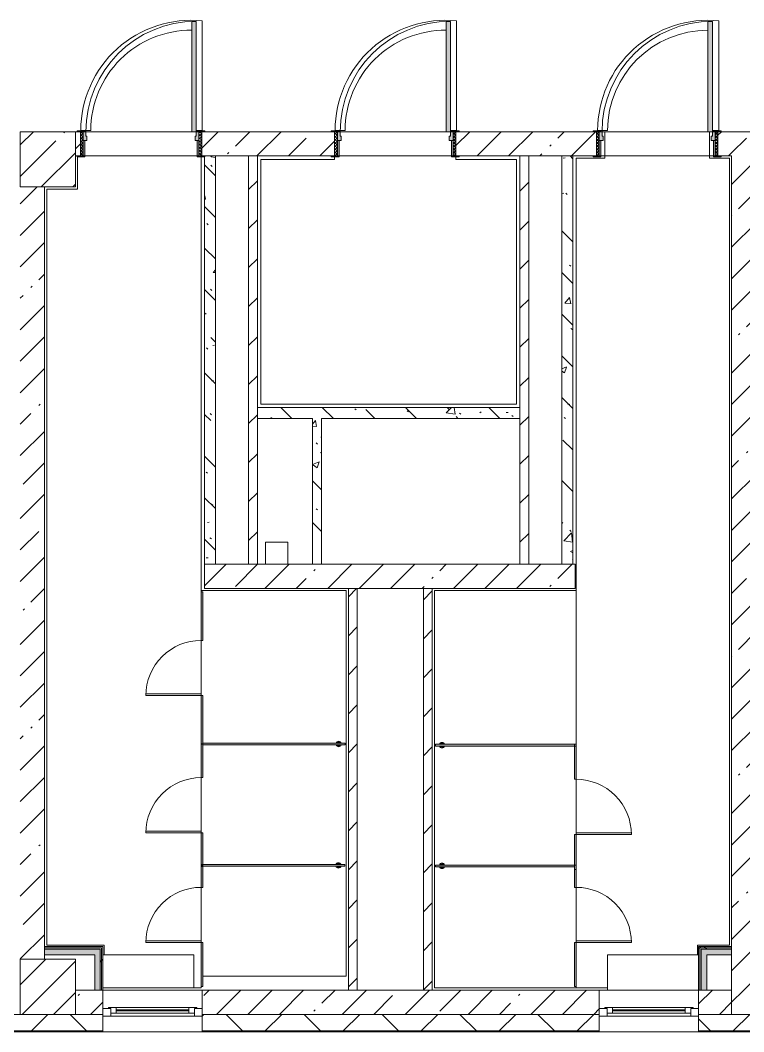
# Model space of a CAD drawing. Header units: millimetres. Extents: x 81037 to 284518, y -8553 to 29000.
# Drawn here: x 222918 to 229478, y -258 to 8910 of the extents above; entities that cross this region are included whole.
import ezdxf

# ---------------------------------------------------------------- set-up
doc = ezdxf.new("R2010")
doc.units = ezdxf.units.MM
for name, color, linetype, lineweight, true_color in [('A-DOOR-4', 7, 'Continuous', 5, 0xe2e2e2), ('A-DOOR-5', 7, 'Continuous', 5, 0xaaaaaa), ('A-DOOR-FRAM-3', 7, 'Continuous', 5, 0xe2e2e2), ('A-DOOR-FRAM-5', 7, 'Continuous', 5, 0xaaaaaa), ('A-FLOR-2', 7, 'Continuous', 5, 0xaaaaaa), ('A-GENM-4', 7, 'Continuous', 5, 0xe2ddcd), ('I-WALL-4', 7, 'Continuous', 5, 0xe7e7e7), ('I-WALL-5', 7, 'Continuous', 9, 0xe7e7e7), ('I-WALL-8', 7, 'Continuous', 5, 0x787878)]:
    doc.layers.add(name, color=color, linetype=linetype, lineweight=lineweight, true_color=true_color)
for name, color, linetype, lineweight in [('A-DOOR-6', 7, 'Continuous', 5), ('A-GENM-2', 7, 'Continuous', 5), ('A-GLAZ-2', 7, 'Continuous', 5), ('A-WALL', 7, 'Continuous', 9), ('A-WALL-4', 7, 'Continuous', 5), ('I-WALL-6', 7, 'Continuous', 5), ('S-COLS-1', 7, 'Continuous', 5)]:
    doc.layers.add(name, color=color, linetype=linetype, lineweight=lineweight)
pattern_1 = [(45, (157507.65, 0), (-285.1231, 285.1231), []), (45, (157792.77, 0), (-285.1231, 285.1231), [504.031, -100.806, 16.764, -84.042])]
pattern_2 = [(45, (157507.65, 0), (-176.7767, 176.7767), [])]
pattern_3 = [(135, (157507.65, 0), (-377.1708, -377.1708), [533.4, -88.9, 17.78, -88.9]), (135, (157507.65, 376.94), (-377.1708, -377.1708), []), (50, (157507.65, 0), (637.6445, -55.7866), [66.675, -733.425]), (355, (157507.65, 0), (-123.3494, 668.699), [53.34, -586.74]), (100.451, (157560.8, -4.65), (514.299, 612.908), [56.665, -623.315]), (46.184, (157507.65, 177.8), (948.7764, -147.15), [100.012, -1100.137]), (96.636, (157586.7, 165.5), (830.909, 865.997), [84.998, -934.973]), (351.184, (157507.7, 177.8), (830.918, 865.988), [80.01, -880.11]), (21, (157596.55, 133.35), (530.6506, -357.9283), [66.675, -733.425]), (326, (157596.55, 133.35), (216.308, 644.6585), [53.34, -586.74]), (71.451, (157640.8, 103.5), (746.9596, 286.7243), [56.665, -623.315]), (37.5, (157507.65, 0), (10.8105, 295.9426), [16.764, -562.864, 16.764, -578.866, -588.962]), (37.5, (157507.65, 0), (10.8105, 295.9426), [-1175.258, 16.764, -572.198]), (7.5, (157507.65, 0), (233.8692, 350.6318), [16.764, -322.834, 16.764, -549.529, -224.472]), (7.5, (157507.65, 0), (233.8692, 350.6318), [-905.891, 16.764, -207.708]), (327.5, (157309.4, 0), (474.5678, -20.0513), [16.764, -205.486, 16.764, -676.656, -920.115]), (327.5, (157309.4, 0), (474.5678, -20.0513), [-915.67, 16.764, -903.351]), (317.5, (157220.5, 0), (518.4522, 88.9934), [16.764, -272.161, 16.764, -443.738, -653.415]), (317.5, (157220.5, 0), (518.4522, 88.9934), [-749.427, 16.764, -636.651])]
pattern_4 = [(135, (1751.41, 174.685), (-14.14214, -14.14214), []), (225, (1751.41, 174.685), (14.14214, -14.14214), [])]
pattern_5 = [(45, (-371.384, 174.685), (-14.1421, 14.1421), []), (135, (-371.384, 174.685), (-14.1421, -14.1421), [])]
pattern_6 = [(45, (157507.65, 0), (-530.33, 530.33), []), (135, (157507.65, 0), (-530.33, -530.33), [])]

# ---------------------------------------------------------------- blocks, each defined once
blk = doc.blocks.new('BSC_Колонна _Прямоугольная - 500х500-V51-2_1_3_птичка')
at = {"layer": 'S-COLS-1'}
h = blk.add_hatch(dxfattribs=at)
h.set_pattern_fill('FP_65', color=256, style=0, pattern_type=2)
h.set_pattern_definition([(45, (-65660, -150), (-285.1231, 285.1231), []), (45, (-65374.88, -150), (-285.1231, 285.1231), [504.031, -100.806, 16.764, -84.042])])
h.paths.add_polyline_path([(-21.8, -250), (250, -250), (250, 250), (-250, 250), (-250, -250)])
for p, q in [((250, 250), (-250, 250)), ((-250, 250), (-250, -250)), ((250, -250), (250, 250)), ((-250, -250), (250, -250))]:
    blk.add_line(p, q, dxfattribs=at)
blk = doc.blocks.new('BSC_Колонна _Прямоугольная - 500х500-V54-2_1_3_птичка')
at = {"layer": 'S-COLS-1'}
h = blk.add_hatch(dxfattribs=at)
h.set_pattern_fill('FP_68', color=256, style=0, pattern_type=2)
h.set_pattern_definition([(45, (-65660, -7650), (-285.1231, 285.1231), []), (45, (-65374.88, -7650), (-285.1231, 285.1231), [504.031, -100.806, 16.764, -84.042])])
h.paths.add_polyline_path([(-21.8, -250), (250, -250), (250, 250), (-250, 250), (-250, -250)])
for p, q in [((250, 250), (-250, 250)), ((-250, 250), (-250, -250)), ((250, -250), (250, 250)), ((-250, -250), (250, -250))]:
    blk.add_line(p, q, dxfattribs=at)
blk = doc.blocks.new('120_Окно_СКБ_1Ст - 120_Окно_СКБ_1Ст 900х2500_h_-22445987-2_1_3_птичка')
at = {"layer": 'A-GLAZ-2'}
for p, q in [((-450, -127), (-450, -57)), ((-450, -57), (-380, -57)), ((450, -57), (-450, -57)), ((-380, -57), (-380, -127)), ((380, -87), (-380, -87)), ((-380, -87), (-380, -127)), ((-330, -137), (-330, -87)), ((330, -137), (330, -87)), ((380, -127), (380, -57)), ((380, -57), (450, -57)), ((380, -127), (380, -87)), ((450, -57), (450, -127)), ((-380, -127), (-450, -127)), ((-450, -127), (-400, -127)), ((-380, -127), (-400, -127)), ((-400, -127), (-400, -137)), ((-400, -137), (400, -137)), ((400, -137), (-400, -137)), ((-330, -107), (330, -107)), ((330, -117), (-330, -117)), ((450, -127), (380, -127)), ((400, -127), (380, -127)), ((400, -127), (450, -127)), ((400, -137), (400, -127))]:
    blk.add_line(p, q, dxfattribs=at)
blk = doc.blocks.new('110_Дверь_СКБ_1Ст_Внутренняя1 - Д-4_1 1100x2100h_ОО_туалет для мальч_ и дев_-32102845-2_1_3_птичка')
at = {"layer": 'A-DOOR-4'}
h = blk.add_hatch(color=256, dxfattribs=at)
h.paths.add_polyline_path([(537.5, 30), (537.5, 110), (512.5, 110), (512.5, 70), (502.5, 70), (502.5, 30)])
h.paths.add_polyline_path([(-477.5, 30), (-477.5, 70), (-487.5, 70), (-487.5, 110), (-512.5, 110), (-512.5, 30)])
at = {"layer": 'A-DOOR-5'}
h = blk.add_hatch(dxfattribs=at)
h.set_pattern_fill('FP_20', color=256, style=0, pattern_type=2)
h.set_pattern_definition(pattern_4)
h.paths.add_polyline_path([(562.5, -110), (562.5, 110), (537.5, 110), (537.5, -110)])
at = {"layer": 'A-DOOR-FRAM-3'}
for points in [[(472.5, 110), (512.5, 110), (512.5, 1110), (472.5, 1110), (472.5, 538.8)], [(-497.5, 110), (-497.5, 118), (-567.5, 118), (-567.5, 110)], [(592.5, 110), (592.5, 118), (522.5, 118), (522.5, 110)], [(-497.5, -110), (-497.5, 30), (-512.5, 30), (-512.5, -110)], [(537.5, -110), (537.5, 30), (522.5, 30), (522.5, -110)], [(-497.5, -118), (-497.5, -110), (-567.5, -110), (-567.5, -118)], [(592.5, -118), (592.5, -110), (522.5, -110), (522.5, -118)]]:
    blk.add_hatch(color=256, dxfattribs=at).paths.add_polyline_path(points)
at = {"layer": 'A-DOOR-FRAM-5'}
h = blk.add_hatch(dxfattribs=at)
h.set_pattern_fill('FP_21', color=256, style=0, pattern_type=2)
h.set_pattern_definition(pattern_5)
h.paths.add_polyline_path([(-512.5, -110), (-512.5, 110), (-537.5, 110), (-537.5, -110)])
at = {"layer": 'A-DOOR-5'}
for p, q in [((512.5, 1110), (472.5, 1110)), ((472.5, 1110), (472.5, 110)), ((512.5, 110), (512.5, 1110)), ((472.5, 110), (512.5, 110))]:
    blk.add_line(p, q, dxfattribs=at)
blk.add_arc((512.5, 110), 1000, 90, 180, dxfattribs=at)
at = {"layer": 'A-DOOR-FRAM-5'}
for p, q in [((-497.5, 118), (-567.5, 118)), ((-567.5, 118), (-567.5, 110)), ((-567.5, 110), (-497.5, 110)), ((-512.5, 110), (-537.5, 110)), ((-537.5, 110), (-537.5, -110)), ((-487.5, 110), (-512.5, 110)), ((-512.5, 110), (-512.5, 30)), ((-512.5, -110), (-512.5, 110)), ((-497.5, 110), (-512.5, 110)), ((-512.5, 110), (-512.5, 109)), ((-512.5, 109), (-497.5, 109)), ((-497.5, 110), (-497.5, 118)), ((-497.5, 109), (-497.5, 110)), ((-487.5, 70), (-487.5, 110)), ((512.5, 110), (512.5, 70)), ((537.5, 110), (512.5, 110)), ((592.5, 118), (522.5, 118)), ((522.5, 118), (522.5, 110)), ((537.5, 110), (522.5, 110)), ((522.5, 110), (522.5, 109)), ((522.5, 110), (592.5, 110)), ((522.5, 109), (537.5, 109)), ((537.5, 30), (537.5, 110)), ((562.5, 110), (537.5, 110)), ((537.5, 110), (537.5, -110)), ((537.5, 109), (537.5, 110)), ((562.5, -110), (562.5, 110)), ((592.5, 110), (592.5, 118)), ((-512.5, 30), (-477.5, 30)), ((-497.5, 30), (-512.5, 30)), ((-512.5, 30), (-512.5, -110)), ((-497.5, -110), (-497.5, 30)), ((-477.5, 70), (-487.5, 70)), ((-477.5, 30), (-477.5, 70)), ((512.5, 70), (502.5, 70)), ((502.5, 70), (502.5, 30)), ((502.5, 30), (537.5, 30)), ((537.5, 30), (522.5, 30)), ((522.5, 30), (522.5, -110)), ((537.5, -110), (537.5, 30)), ((-497.5, -110), (-567.5, -110)), ((-567.5, -110), (-567.5, -118)), ((-567.5, -118), (-497.5, -118)), ((-537.5, -110), (-512.5, -110)), ((-512.5, -110), (-497.5, -110)), ((-497.5, -118), (-497.5, -110)), ((522.5, -110), (537.5, -110)), ((592.5, -110), (522.5, -110)), ((522.5, -110), (522.5, -118)), ((522.5, -118), (592.5, -118)), ((537.5, -110), (562.5, -110)), ((592.5, -118), (592.5, -110))]:
    blk.add_line(p, q, dxfattribs=at)
blk = doc.blocks.new('110_Дверь_СКБ_1Ст_Внутренняя1 - Д-4 1100x2100h_су мгн-31586709-2_1_3_птичка')
at = {"layer": 'A-DOOR-4'}
h = blk.add_hatch(color=256, dxfattribs=at)
h.paths.add_polyline_path([(537.5, 30), (537.5, 110), (512.5, 110), (512.5, 70), (502.5, 70), (502.5, 30)])
h.paths.add_polyline_path([(-477.5, 30), (-477.5, 70), (-487.5, 70), (-487.5, 110), (-512.5, 110), (-512.5, 30)])
at = {"layer": 'A-DOOR-5'}
h = blk.add_hatch(dxfattribs=at)
h.set_pattern_fill('FP_20', color=256, style=0, pattern_type=2)
h.set_pattern_definition(pattern_4)
h.paths.add_polyline_path([(562.5, -110), (562.5, 110), (537.5, 110), (537.5, -110), (550.3, -110)])
at = {"layer": 'A-DOOR-FRAM-3'}
for points in [[(472.5, 110), (512.5, 110), (512.5, 1110), (472.5, 1110), (472.5, 538.8)], [(-497.5, 110), (-497.5, 118), (-567.5, 118), (-567.5, 110)], [(522.5, 110), (592.5, 110), (592.5, 118), (522.5, 118)], [(-497.5, -110), (-497.5, 30), (-512.5, 30), (-512.5, -110)], [(537.5, -110), (537.5, 30), (522.5, 30), (522.5, -110)], [(-497.5, -118), (-497.5, -110), (-567.5, -110), (-567.5, -118)], [(522.5, -118), (592.5, -118), (592.5, -110), (522.5, -110)]]:
    blk.add_hatch(color=256, dxfattribs=at).paths.add_polyline_path(points)
at = {"layer": 'A-DOOR-FRAM-5'}
h = blk.add_hatch(dxfattribs=at)
h.set_pattern_fill('FP_21', color=256, style=0, pattern_type=2)
h.set_pattern_definition(pattern_5)
h.paths.add_polyline_path([(-512.5, -110), (-512.5, 110), (-537.5, 110), (-537.5, -110)])
at = {"layer": 'A-DOOR-5'}
for p, q in [((512.5, 1110), (472.5, 1110)), ((472.5, 1110), (472.5, 110)), ((512.5, 110), (512.5, 1110)), ((472.5, 110), (512.5, 110))]:
    blk.add_line(p, q, dxfattribs=at)
blk.add_arc((512.5, 110), 1000, 90, 180, dxfattribs=at)
at = {"layer": 'A-DOOR-FRAM-5'}
for p, q in [((-497.5, 118), (-567.5, 118)), ((-567.5, 118), (-567.5, 110)), ((-567.5, 110), (-497.5, 110)), ((-512.5, 110), (-537.5, 110)), ((-537.5, 110), (-537.5, -110)), ((-487.5, 110), (-512.5, 110)), ((-512.5, 110), (-512.5, 30)), ((-512.5, -110), (-512.5, 110)), ((-497.5, 110), (-512.5, 110)), ((-512.5, 110), (-512.5, 109)), ((-512.5, 109), (-497.5, 109)), ((-497.5, 110), (-497.5, 118)), ((-497.5, 109), (-497.5, 110)), ((-487.5, 70), (-487.5, 110)), ((512.5, 110), (512.5, 70)), ((537.5, 110), (512.5, 110)), ((592.5, 118), (522.5, 118)), ((522.5, 118), (522.5, 110)), ((537.5, 110), (522.5, 110)), ((522.5, 110), (522.5, 109)), ((522.5, 110), (592.5, 110)), ((522.5, 109), (537.5, 109)), ((537.5, 30), (537.5, 110)), ((562.5, 110), (537.5, 110)), ((537.5, 110), (537.5, -110)), ((537.5, 109), (537.5, 110)), ((562.5, -110), (562.5, 110)), ((592.5, 110), (592.5, 118)), ((-512.5, 30), (-477.5, 30)), ((-497.5, 30), (-512.5, 30)), ((-512.5, 30), (-512.5, -110)), ((-497.5, -110), (-497.5, 30)), ((-477.5, 70), (-487.5, 70)), ((-477.5, 30), (-477.5, 70)), ((512.5, 70), (502.5, 70)), ((502.5, 70), (502.5, 30)), ((502.5, 30), (537.5, 30)), ((537.5, 30), (522.5, 30)), ((522.5, 30), (522.5, -110)), ((537.5, -110), (537.5, 30)), ((-497.5, -110), (-567.5, -110)), ((-567.5, -110), (-567.5, -118)), ((-567.5, -118), (-497.5, -118)), ((-537.5, -110), (-512.5, -110)), ((-512.5, -110), (-497.5, -110)), ((-497.5, -118), (-497.5, -110)), ((522.5, -110), (537.5, -110)), ((592.5, -110), (522.5, -110)), ((522.5, -110), (522.5, -118)), ((522.5, -118), (592.5, -118)), ((537.5, -110), (562.5, -110)), ((592.5, -118), (592.5, -110))]:
    blk.add_line(p, q, dxfattribs=at)
blk = doc.blocks.new('131_Сантехническая перегородка_Дверь_ поз_4 - СД-1-V173-2_1_3_птичка')
at = {"layer": 'A-GENM-4'}
for points in [[(-190, -8), (250, -8), (250, 8), (-190, 8)], [(750, -8), (1190, -8), (1190, 8), (750, 8)]]:
    blk.add_hatch(color=256, dxfattribs=at).paths.add_polyline_path(points)
at = {"layer": 'A-DOOR-6'}
for p, q in [((266, 508), (250, 508)), ((250, 8), (250, 508)), ((266, 8), (266, 508)), ((266, 8), (250, 8))]:
    blk.add_line(p, q, dxfattribs=at)
blk.add_arc((250, 8), 500, 360, 90, dxfattribs=at)
at = {"layer": 'A-GENM-2'}
for p, q in [((250, 8), (-190, 8)), ((-190, 8), (-190, -8)), ((250, -8), (250, 8)), ((1190, 8), (750, 8)), ((750, 8), (750, -8)), ((1190, -8), (1190, 8)), ((-190, -8), (250, -8)), ((750, -8), (1190, -8))]:
    blk.add_line(p, q, dxfattribs=at)
blk = doc.blocks.new('131_Сантехническая перегородка_Дверь - СД-1-V174-2_1_3_птичка')
at = {"layer": 'A-GENM-4'}
for points in [[(0, -8), (317.3, -8), (317.3, 8), (0, 8)], [(817.3, 8), (817.3, -8), (1134.7, -8), (1134.7, 8)]]:
    blk.add_hatch(color=256, dxfattribs=at).paths.add_polyline_path(points)
at = {"layer": 'A-DOOR-6'}
for p, q in [((333.3, -8), (317.3, -8)), ((317.3, -8), (317.3, -508)), ((333.3, -8), (333.3, -508)), ((333.3, -508), (317.3, -508))]:
    blk.add_line(p, q, dxfattribs=at)
blk.add_arc((317.3, -8), 500, 270, 0, dxfattribs=at)
at = {"layer": 'A-GENM-2'}
for p, q in [((317.3, 8), (0, 8)), ((0, 8), (0, -8)), ((317.3, -8), (317.3, 8)), ((1134.7, 8), (817.3, 8)), ((817.3, 8), (817.3, -8)), ((1134.7, -8), (1134.7, 8)), ((0, -8), (317.3, -8)), ((817.3, -8), (1134.7, -8))]:
    blk.add_line(p, q, dxfattribs=at)
blk = doc.blocks.new('131_Сантехническая перегородка_Дверь - СД-1-V175-2_1_3_птичка')
at = {"layer": 'A-GENM-4'}
for points in [[(0, -8), (305.2, -8), (305.2, 8), (0, 8)], [(805.2, -8), (1110.4, -8), (1110.4, 8), (805.2, 8)]]:
    blk.add_hatch(color=256, dxfattribs=at).paths.add_polyline_path(points)
at = {"layer": 'A-DOOR-6'}
for p, q in [((321.2, 508), (305.2, 508)), ((305.2, 8), (305.2, 508)), ((321.2, 8), (321.2, 508)), ((321.2, 8), (305.2, 8))]:
    blk.add_line(p, q, dxfattribs=at)
blk.add_arc((305.2, 8), 500, 360, 90, dxfattribs=at)
at = {"layer": 'A-GENM-2'}
for p, q in [((305.2, 8), (0, 8)), ((0, 8), (0, -8)), ((305.2, -8), (305.2, 8)), ((1110.4, 8), (805.2, 8)), ((805.2, 8), (805.2, -8)), ((1110.4, -8), (1110.4, 8)), ((0, -8), (305.2, -8)), ((805.2, -8), (1110.4, -8))]:
    blk.add_line(p, q, dxfattribs=at)
blk = doc.blocks.new('131_Сантехническая перегородка_Дверь_сдвиг_ - СД-1-V176-2_1_3_птичка')
at = {"layer": 'A-GENM-4'}
for points in [[(0, -8), (400, -8), (400, 8), (0, 8)], [(900, -8), (1100, -8), (1100, 8), (900, 8)]]:
    blk.add_hatch(color=256, dxfattribs=at).paths.add_polyline_path(points)
at = {"layer": 'A-DOOR-6'}
for p, q in [((416, 508), (400, 508)), ((400, 8), (400, 508)), ((416, 8), (416, 508)), ((416, 8), (400, 8))]:
    blk.add_line(p, q, dxfattribs=at)
blk.add_arc((400, 8), 500, 360, 90, dxfattribs=at)
at = {"layer": 'A-GENM-2'}
for p, q in [((400, 8), (0, 8)), ((0, 8), (0, -8)), ((400, -8), (400, 8)), ((1100, 8), (900, 8)), ((900, 8), (900, -8)), ((1100, -8), (1100, 8)), ((0, -8), (400, -8)), ((900, -8), (1100, -8))]:
    blk.add_line(p, q, dxfattribs=at)
blk = doc.blocks.new('131_Сантехническая перегородка_Дверь_сдвиг_ - СД-1-V177-2_1_3_птичка')
at = {"layer": 'A-GENM-4'}
for points in [[(0, -8), (400, -8), (400, 8), (0, 8)], [(900, 8), (900, -8), (1100, -8), (1100, 8)]]:
    blk.add_hatch(color=256, dxfattribs=at).paths.add_polyline_path(points)
at = {"layer": 'A-DOOR-6'}
for p, q in [((416, -8), (400, -8)), ((400, -8), (400, -508)), ((416, -8), (416, -508)), ((416, -508), (400, -508))]:
    blk.add_line(p, q, dxfattribs=at)
blk.add_arc((400, -8), 500, 270, 0, dxfattribs=at)
at = {"layer": 'A-GENM-2'}
for p, q in [((400, 8), (0, 8)), ((0, 8), (0, -8)), ((400, -8), (400, 8)), ((1100, 8), (900, 8)), ((900, 8), (900, -8)), ((1100, -8), (1100, 8)), ((0, -8), (400, -8)), ((900, -8), (1100, -8))]:
    blk.add_line(p, q, dxfattribs=at)
blk = doc.blocks.new('131_Сантехническая перегородка - СП-4-V178-2_1_3_птичка')
at = {"layer": 'A-GENM-4'}
blk.add_hatch(color=256, dxfattribs=at).paths.add_polyline_path([(1330, -8), (1330, 8), (55.2, 8), (55.2, -8), (227.5, -8)])
at = {"layer": 'A-GENM-2'}
for p, q in [((1330, 8), (55.2, 8)), ((55.2, 8), (55.2, -8)), ((1330, -8), (1330, 8)), ((55.2, -8), (1330, -8))]:
    blk.add_line(p, q, dxfattribs=at)
at = {"layer": 'A-GENM-2', "flags": 128}
for points in [[(126.7, 8), (126.3, 8.5), (126, 9), (125.6, 9.5), (125.2, 9.9), (124.8, 10.4), (124.4, 10.8), (123.9, 11.2), (123.5, 11.6), (123, 12), (122.5, 12.3), (122, 12.7), (121.5, 13), (121, 13.3), (120.5, 13.6), (119.9, 13.8), (119.4, 14), (118.8, 14.3), (118.2, 14.4), (117.6, 14.6), (117, 14.7), (116.5, 14.9), (115.9, 14.9), (115.3, 15), (114.7, 15.1), (114.1, 15.1), (113.5, 15.1), (112.8, 15), (112.2, 15), (111.7, 14.9), (111.1, 14.8), (110.5, 14.7), (109.9, 14.5), (109.3, 14.4), (108.7, 14.2), (108.2, 13.9), (107.6, 13.7), (107.1, 13.4), (106.5, 13.2), (106, 12.9), (105.5, 12.5), (105, 12.2), (104.5, 11.8), (104.1, 11.4), (103.6, 11), (103.2, 10.6), (102.8, 10.2), (102.4, 9.7), (102, 9.3), (101.6, 8.8), (101.3, 8.3), (101.1, 8)], [(101.1, -8), (101.4, -8.5), (101.8, -9), (102.2, -9.5), (102.6, -9.9), (103, -10.4), (103.4, -10.8), (103.8, -11.2), (104.3, -11.6), (104.7, -12), (105.2, -12.3), (105.7, -12.7), (106.2, -13), (106.8, -13.3), (107.3, -13.6), (107.9, -13.8), (108.4, -14), (109, -14.3), (109.6, -14.4), (110.1, -14.6), (110.7, -14.7), (111.3, -14.9), (111.9, -14.9), (112.5, -15), (113.1, -15.1), (113.7, -15.1), (114.3, -15.1), (114.9, -15), (115.5, -15), (116.1, -14.9), (116.7, -14.8), (117.3, -14.7), (117.9, -14.5), (118.5, -14.4), (119, -14.2), (119.6, -13.9), (120.2, -13.7), (120.7, -13.4), (121.2, -13.2), (121.7, -12.9), (122.3, -12.5), (122.7, -12.2), (123.2, -11.8), (123.7, -11.4), (124.1, -11), (124.6, -10.6), (125, -10.2), (125.4, -9.7), (125.8, -9.3), (126.1, -8.8), (126.5, -8.3), (126.7, -8)]]:
    blk.add_lwpolyline(points, dxfattribs=at)
at = {"layer": 'A-GENM-2'}
for radius, start, end in [(24.6, 19.91127, 160.08873), (17.6, 45, 135), (17.6, 45, 135), (15.1, 45, 135), (24.6, 199.91127, 340.08873), (17.6, 225, 315), (17.6, 225, 315), (15.1, 225, 315)]:
    blk.add_arc((113.9, 0), radius, start, end, dxfattribs=at)
blk = doc.blocks.new('131_Сантехническая перегородка - СП-4-V179-2_1_3_птичка')
at = {"layer": 'A-GENM-4'}
blk.add_hatch(color=256, dxfattribs=at).paths.add_polyline_path([(1330, -8), (1330, 8), (71.3, 8), (71.3, -8), (243.6, -8)])
at = {"layer": 'A-GENM-2'}
for p, q in [((1330, 8), (71.3, 8)), ((71.3, 8), (71.3, -8)), ((1330, -8), (1330, 8)), ((71.3, -8), (1330, -8))]:
    blk.add_line(p, q, dxfattribs=at)
at = {"layer": 'A-GENM-2', "flags": 128}
for points in [[(142.8, 8), (142.5, 8.5), (142.1, 9), (141.8, 9.5), (141.4, 9.9), (141, 10.4), (140.5, 10.8), (140.1, 11.2), (139.6, 11.6), (139.2, 12), (138.7, 12.3), (138.2, 12.7), (137.7, 13), (137.1, 13.3), (136.6, 13.6), (136.1, 13.8), (135.5, 14), (134.9, 14.3), (134.4, 14.4), (133.8, 14.6), (133.2, 14.7), (132.6, 14.9), (132, 14.9), (131.4, 15), (130.8, 15.1), (130.2, 15.1), (129.6, 15.1), (129, 15), (128.4, 15), (127.8, 14.9), (127.2, 14.8), (126.6, 14.7), (126, 14.5), (125.4, 14.4), (124.9, 14.2), (124.3, 13.9), (123.8, 13.7), (123.2, 13.4), (122.7, 13.2), (122.2, 12.9), (121.7, 12.5), (121.2, 12.2), (120.7, 11.8), (120.2, 11.4), (119.8, 11), (119.3, 10.6), (118.9, 10.2), (118.5, 9.7), (118.1, 9.3), (117.8, 8.8), (117.4, 8.3), (117.3, 8)], [(117.3, -8), (117.6, -8.5), (117.9, -9), (118.3, -9.5), (118.7, -9.9), (119.1, -10.4), (119.5, -10.8), (120, -11.2), (120.4, -11.6), (120.9, -12), (121.4, -12.3), (121.9, -12.7), (122.4, -13), (122.9, -13.3), (123.5, -13.6), (124, -13.8), (124.6, -14), (125.1, -14.3), (125.7, -14.4), (126.3, -14.6), (126.9, -14.7), (127.5, -14.9), (128.1, -14.9), (128.7, -15), (129.3, -15.1), (129.9, -15.1), (130.5, -15.1), (131.1, -15), (131.7, -15), (132.3, -14.9), (132.9, -14.8), (133.4, -14.7), (134, -14.5), (134.6, -14.4), (135.2, -14.2), (135.7, -13.9), (136.3, -13.7), (136.8, -13.4), (137.4, -13.2), (137.9, -12.9), (138.4, -12.5), (138.9, -12.2), (139.4, -11.8), (139.8, -11.4), (140.3, -11), (140.7, -10.6), (141.1, -10.2), (141.5, -9.7), (141.9, -9.3), (142.3, -8.8), (142.6, -8.3), (142.8, -8)]]:
    blk.add_lwpolyline(points, dxfattribs=at)
at = {"layer": 'A-GENM-2'}
for radius, start, end in [(24.6, 19.91127, 160.08873), (17.6, 45, 135), (17.6, 45, 135), (15.1, 45, 135), (24.6, 199.91127, 340.08873), (17.6, 225, 315), (17.6, 225, 315), (15.1, 225, 315)]:
    blk.add_arc((130, 0), radius, start, end, dxfattribs=at)
blk = doc.blocks.new('131_Сантехническая перегородка - СП-4-V180-2_1_3_птичка')
at = {"layer": 'A-GENM-4'}
blk.add_hatch(color=256, dxfattribs=at).paths.add_polyline_path([(1330, 8), (39.9, 8), (39.9, -8), (1330, -8)])
at = {"layer": 'A-GENM-2'}
for p, q in [((1330, 8), (39.9, 8)), ((39.9, 8), (39.9, -8)), ((1330, -8), (1330, 8)), ((39.9, -8), (1330, -8))]:
    blk.add_line(p, q, dxfattribs=at)
at = {"layer": 'A-GENM-2', "flags": 128}
for points in [[(111.4, 8), (111, 8.5), (110.7, 9), (110.3, 9.5), (109.9, 9.9), (109.5, 10.4), (109.1, 10.8), (108.6, 11.2), (108.2, 11.6), (107.7, 12), (107.2, 12.3), (106.7, 12.7), (106.2, 13), (105.7, 13.3), (105.2, 13.6), (104.6, 13.8), (104, 14), (103.5, 14.3), (102.9, 14.4), (102.3, 14.6), (101.7, 14.7), (101.1, 14.9), (100.6, 14.9), (100, 15), (99.4, 15.1), (98.7, 15.1), (98.1, 15.1), (97.5, 15), (96.9, 15), (96.3, 14.9), (95.8, 14.8), (95.2, 14.7), (94.6, 14.5), (94, 14.4), (93.4, 14.2), (92.9, 13.9), (92.3, 13.7), (91.8, 13.4), (91.2, 13.2), (90.7, 12.9), (90.2, 12.5), (89.7, 12.2), (89.2, 11.8), (88.8, 11.4), (88.3, 11), (87.9, 10.6), (87.5, 10.2), (87.1, 9.7), (86.7, 9.3), (86.3, 8.8), (86, 8.3), (85.8, 8)], [(85.8, -8), (86.1, -8.5), (86.5, -9), (86.9, -9.5), (87.2, -9.9), (87.6, -10.4), (88.1, -10.8), (88.5, -11.2), (89, -11.6), (89.4, -12), (89.9, -12.3), (90.4, -12.7), (90.9, -13), (91.5, -13.3), (92, -13.6), (92.6, -13.8), (93.1, -14), (93.7, -14.3), (94.3, -14.4), (94.8, -14.6), (95.4, -14.7), (96, -14.9), (96.6, -14.9), (97.2, -15), (97.8, -15.1), (98.4, -15.1), (99, -15.1), (99.6, -15), (100.2, -15), (100.8, -14.9), (101.4, -14.8), (102, -14.7), (102.6, -14.5), (103.2, -14.4), (103.7, -14.2), (104.3, -13.9), (104.8, -13.7), (105.4, -13.4), (105.9, -13.2), (106.4, -12.9), (106.9, -12.5), (107.4, -12.2), (107.9, -11.8), (108.4, -11.4), (108.8, -11), (109.3, -10.6), (109.7, -10.2), (110.1, -9.7), (110.5, -9.3), (110.8, -8.8), (111.2, -8.3), (111.4, -8)]]:
    blk.add_lwpolyline(points, dxfattribs=at)
at = {"layer": 'A-GENM-2'}
for radius, start, end in [(24.6, 19.91127, 160.08873), (17.6, 45, 135), (17.6, 45, 135), (15.1, 45, 135), (24.6, 199.91127, 340.08873), (17.6, 225, 315), (17.6, 225, 315), (15.1, 225, 315)]:
    blk.add_arc((98.6, 0), radius, start, end, dxfattribs=at)
blk = doc.blocks.new('131_Сантехническая перегородка - СП-4-V181-2_1_3_птичка')
at = {"layer": 'A-GENM-4'}
blk.add_hatch(color=256, dxfattribs=at).paths.add_polyline_path([(1330, 8), (25.5, 8), (25.5, -8), (1330, -8)])
at = {"layer": 'A-GENM-2'}
for p, q in [((1330, 8), (25.5, 8)), ((25.5, 8), (25.5, -8)), ((1330, -8), (1330, 8)), ((25.5, -8), (1330, -8))]:
    blk.add_line(p, q, dxfattribs=at)
at = {"layer": 'A-GENM-2', "flags": 128}
for points in [[(97, 8), (96.7, 8.5), (96.3, 9), (95.9, 9.5), (95.5, 9.9), (95.1, 10.4), (94.7, 10.8), (94.3, 11.2), (93.8, 11.6), (93.3, 12), (92.9, 12.3), (92.4, 12.7), (91.8, 13), (91.3, 13.3), (90.8, 13.6), (90.2, 13.8), (89.7, 14), (89.1, 14.3), (88.5, 14.4), (88, 14.6), (87.4, 14.7), (86.8, 14.9), (86.2, 14.9), (85.6, 15), (85, 15.1), (84.4, 15.1), (83.8, 15.1), (83.2, 15), (82.6, 15), (82, 14.9), (81.4, 14.8), (80.8, 14.7), (80.2, 14.5), (79.6, 14.4), (79.1, 14.2), (78.5, 13.9), (77.9, 13.7), (77.4, 13.4), (76.9, 13.2), (76.4, 12.9), (75.8, 12.5), (75.3, 12.2), (74.9, 11.8), (74.4, 11.4), (74, 11), (73.5, 10.6), (73.1, 10.2), (72.7, 9.7), (72.3, 9.3), (72, 8.8), (71.6, 8.3), (71.4, 8)], [(71.4, -8), (71.8, -8.5), (72.1, -9), (72.5, -9.5), (72.9, -9.9), (73.3, -10.4), (73.7, -10.8), (74.1, -11.2), (74.6, -11.6), (75.1, -12), (75.6, -12.3), (76.1, -12.7), (76.6, -13), (77.1, -13.3), (77.6, -13.6), (78.2, -13.8), (78.7, -14), (79.3, -14.3), (79.9, -14.4), (80.5, -14.6), (81.1, -14.7), (81.6, -14.9), (82.2, -14.9), (82.8, -15), (83.4, -15.1), (84, -15.1), (84.6, -15.1), (85.2, -15), (85.8, -15), (86.4, -14.9), (87, -14.8), (87.6, -14.7), (88.2, -14.5), (88.8, -14.4), (89.4, -14.2), (89.9, -13.9), (90.5, -13.7), (91, -13.4), (91.6, -13.2), (92.1, -12.9), (92.6, -12.5), (93.1, -12.2), (93.6, -11.8), (94, -11.4), (94.5, -11), (94.9, -10.6), (95.3, -10.2), (95.7, -9.7), (96.1, -9.3), (96.5, -8.8), (96.8, -8.3), (97, -8)]]:
    blk.add_lwpolyline(points, dxfattribs=at)
at = {"layer": 'A-GENM-2'}
for radius, start, end in [(24.6, 19.91127, 160.08873), (17.6, 45, 135), (17.6, 45, 135), (15.1, 45, 135), (24.6, 199.91127, 340.08873), (17.6, 225, 315), (17.6, 225, 315), (15.1, 225, 315)]:
    blk.add_arc((84.2, 0), radius, start, end, dxfattribs=at)

msp = doc.modelspace()

# ---------------------------------------------------------------- hatches: boundary and pattern name
at = {"layer": 'A-WALL-4'}
h = msp.add_hatch(dxfattribs=at)
h.set_pattern_fill('FP_71', color=256, style=0, pattern_type=2)
h.set_pattern_definition([(45, (157507.65, 0), (-353.5534, 353.5534), []), (135, (157507.65, 0), (-353.5534, -353.5534), [])])
h.paths.add_polyline_path([(233207.7, -250), (233207.7, -100), (229067.7, -100), (229067.7, -250), (232421.1, -250)])
h.paths.add_polyline_path([(226856, -250), (228167.7, -250), (228167.7, -100), (224567.7, -100), (224567.7, -250), (225000.9, -250)])
h.paths.add_polyline_path([(219435.8, -250), (219567.7, -250), (219567.7, -100), (218417.7, -100), (218417.7, -250), (218508.3, -250)])
h.paths.add_polyline_path([(214417.7, -250), (214667.7, -250), (214667.7, -100), (213917.7, -100), (213917.7, -250), (214334.4, -250)])
h.paths.add_polyline_path([(216317.7, -250), (216317.7, -100), (215567.7, -100), (215567.7, -250), (215725.7, -250)])
h.paths.add_polyline_path([(222667.7, -250), (223667.7, -250), (223667.7, -100), (222667.7, -100)])
h.paths.add_polyline_path([(210817.7, -250), (210817.7, -100), (209417.7, -100), (209417.7, -250), (210160.6, -250)])
h.paths.add_polyline_path([(206317.7, -250), (206317.7, -100), (204917.7, -100), (204917.7, -250), (205523, -250)])
h.paths.add_polyline_path([(202740.4, -250), (202817.7, -250), (202817.7, -100), (202444, -100), (202444, -250)])
h.paths.add_polyline_path([(200917.7, -250), (201544, -250), (201544, -100), (200167.7, -100), (200167.7, -250), (200885.4, -250)])
h.paths.add_polyline_path([(193397.7, -250), (193397.7, -100), (192277.7, -100), (192277.7, -250), (193001.5, -250)])
h.paths.add_polyline_path([(196547.7, -250), (197067.7, -250), (197067.7, -100), (195497.7, -100), (195497.7, -250), (196247.8, -250)])
h.paths.add_polyline_path([(190682.7, -250), (191377.7, -250), (191377.7, -100), (190517.7, -100), (190517.7, -250)])
h.paths.add_polyline_path([(188363.9, -250), (188417.7, -250), (188417.7, -100), (186717.4, -100), (186717.4, -250), (187900.1, -250)])
h.paths.add_polyline_path([(179552.4, -250), (180217.7, -250), (180217.7, -100), (179117.7, -100), (179117.7, -250)])
h.paths.add_polyline_path([(173987.3, -250), (174767.7, -250), (174767.7, -100), (173617.7, -100), (173617.7, -250)])
h.paths.add_polyline_path([(175667.7, -250), (176317.7, -250), (176317.7, -100), (175667.7, -100)])
h.paths.add_polyline_path([(182317.7, -250), (183917.4, -250), (183917.4, -100), (182317.7, -100)])
h.paths.add_polyline_path([(166067.7, -250), (166067.7, -100), (162137.7, -100), (162137.7, -250), (165639.6, -250)])
h.paths.add_polyline_path([(160074.5, -250), (161237.7, -250), (161237.7, -100), (157247.7, -100), (157247.7, -250), (158219.5, -250)])
h.paths.add_polyline_path([(169167.7, -250), (170517.7, -250), (170517.7, -100), (169167.7, -100)])
at = {"layer": 'I-WALL-4'}
for points in [[(223592.7, 440.5), (223642.7, 440.5), (223642.7, 490.5), (223137.7, 490.5), (223137.7, 440.5), (223145.9, 440.5)], [(229142.7, 120), (229142.7, 440.5), (229092.7, 440.5), (229092.7, 120)]]:
    msp.add_hatch(color=256, dxfattribs=at).paths.add_polyline_path(points)
at = {"layer": 'I-WALL-5'}
for points in [[(229367.7, 440.5), (229367.7, 490.5), (229092.7, 490.5), (229092.7, 440.5), (229142.7, 440.5)], [(223642.7, 120), (223642.7, 440.5), (223592.7, 440.5), (223592.7, 120)]]:
    msp.add_hatch(color=256, dxfattribs=at).paths.add_polyline_path(points)
at = {"layer": 'I-WALL-6'}
h = msp.add_hatch(dxfattribs=at)
h.set_pattern_fill('FP_79', color=256, style=0, pattern_type=2)
h.set_pattern_definition(pattern_1)
h.paths.add_polyline_path([(224987.7, 7680), (225768.1, 7680), (225768.1, 7900), (224562.7, 7900), (224562.7, 7680), (224687.7, 7680)])
h.paths.add_polyline_path([(223462.7, 7680), (223462.7, 7900), (223417.7, 7900), (223417.7, 7680), (223432.7, 7680)])
h.paths.add_polyline_path([(229242.7, 7680), (229367.7, 7680), (229367.7, 7900), (229242.7, 7900), (229242.7, 7750.3)])
h.paths.add_polyline_path([(227527.7, 7680), (228142.7, 7680), (228142.7, 7900), (226868.1, 7900), (226868.1, 7680), (227447.7, 7680)])
h = msp.add_hatch(dxfattribs=at)
h.set_pattern_fill('FP_79', color=256, style=0, pattern_type=2)
h.set_pattern_definition(pattern_1)
h.paths.add_polyline_path([(229587.7, 120), (229587.7, 7900), (229367.7, 7900), (229367.7, 120)])
h = msp.add_hatch(dxfattribs=at)
h.set_pattern_fill('FP_83', color=256, style=0, pattern_type=2)
h.set_pattern_definition(pattern_2)
h.paths.add_polyline_path([(225067.7, 3980), (225067.7, 7680), (224987.7, 7680), (224987.7, 3980), (225000.9, 3980)])
h = msp.add_hatch(dxfattribs=at)
h.set_pattern_fill('FP_83', color=256, style=0, pattern_type=2)
h.set_pattern_definition(pattern_2)
h.paths.add_polyline_path([(227527.7, 3980), (227527.7, 7680), (227447.7, 7680), (227447.7, 3980)])
h = msp.add_hatch(dxfattribs=at)
h.set_pattern_fill('FP_79', color=256, style=0, pattern_type=2)
h.set_pattern_definition(pattern_1)
h.paths.add_polyline_path([(222917.7, 400), (223137.7, 400), (223137.7, 7400), (222917.7, 7400), (222917.7, 808.9)])
h = msp.add_hatch(dxfattribs=at)
h.set_pattern_fill('FP_79', color=256, style=0, pattern_type=2)
h.set_pattern_definition(pattern_1)
h.paths.add_polyline_path([(226572.7, 3760), (227947.7, 3760), (227947.7, 3980), (224587.7, 3980), (224587.7, 3760), (225972.7, 3760)])
h = msp.add_hatch(dxfattribs=at)
h.set_pattern_fill('FP_83', color=256, style=0, pattern_type=2)
h.set_pattern_definition(pattern_2)
h.paths.add_polyline_path([(225972.7, 120), (225972.7, 3760), (225892.7, 3760), (225892.7, 120)])
h = msp.add_hatch(dxfattribs=at)
h.set_pattern_fill('FP_83', color=256, style=0, pattern_type=2)
h.set_pattern_definition(pattern_2)
h.paths.add_polyline_path([(226652.7, 120), (226652.7, 3760), (226572.7, 3760), (226572.7, 120)])
h = msp.add_hatch(dxfattribs=at)
h.set_pattern_fill('FP_165', color=256, style=0, pattern_type=2)
h.set_pattern_definition(pattern_6)
h.paths.add_polyline_path([(223655.2, 120), (223655.2, 490.5), (223642.7, 490.5), (223642.7, 120)])
h = msp.add_hatch(dxfattribs=at)
h.set_pattern_fill('FP_165', color=256, style=0, pattern_type=2)
h.set_pattern_definition(pattern_6)
h.paths.add_polyline_path([(223667.7, 120), (223667.7, 503), (223655.2, 503), (223655.2, 120)])
h = msp.add_hatch(dxfattribs=at)
h.set_pattern_fill('FP_165', color=256, style=0, pattern_type=2)
h.set_pattern_definition(pattern_6)
h.paths.add_polyline_path([(229367.7, 503), (229367.7, 515.5), (229067.7, 515.5), (229067.7, 503), (229080.2, 503)])
h = msp.add_hatch(dxfattribs=at)
h.set_pattern_fill('FP_165', color=256, style=0, pattern_type=2)
h.set_pattern_definition(pattern_6)
h.paths.add_polyline_path([(229080.2, 120), (229080.2, 503), (229067.7, 503), (229067.7, 120)])
h = msp.add_hatch(dxfattribs=at)
h.set_pattern_fill('FP_165', color=256, style=0, pattern_type=2)
h.set_pattern_definition(pattern_6)
h.paths.add_polyline_path([(229367.7, 490.5), (229367.7, 503), (229080.2, 503), (229080.2, 490.5), (229092.7, 490.5)])
h = msp.add_hatch(dxfattribs=at)
h.set_pattern_fill('FP_79', color=256, style=0, pattern_type=2)
h.set_pattern_definition(pattern_1)
h.paths.add_polyline_path([(229174.8, -100), (229367.7, -100), (229367.7, 120), (229067.7, 120), (229067.7, -100)])
h.paths.add_polyline_path([(228167.7, -100), (228167.7, 120), (224567.7, 120), (224567.7, -100), (226856, -100)])
h.paths.add_polyline_path([(223417.7, -100), (223667.7, -100), (223667.7, 120), (223417.7, 120)])
h = msp.add_hatch(dxfattribs=at)
h.set_pattern_fill('FP_79', color=256, style=0, pattern_type=2)
h.set_pattern_definition(pattern_1)
h.paths.add_polyline_path([(232987.7, -100), (232987.7, 120), (229367.7, 120), (229367.7, -100), (232421.1, -100)])
at = {"layer": 'I-WALL-8'}
h = msp.add_hatch(dxfattribs=at)
h.set_pattern_fill('FP_86', color=256, style=0, pattern_type=2)
h.set_pattern_definition(pattern_3)
h.paths.add_polyline_path([(224687.7, 3980), (224687.7, 7680), (224592.7, 7680), (224587.7, 3980)])
h = msp.add_hatch(dxfattribs=at)
h.set_pattern_fill('FP_86', color=256, style=0, pattern_type=2)
h.set_pattern_definition(pattern_3)
h.paths.add_polyline_path([(227927.7, 3980), (227927.7, 7680), (227827.7, 7680), (227827.7, 3980)])
h = msp.add_hatch(dxfattribs=at)
h.set_pattern_fill('FP_86', color=256, style=0, pattern_type=2)
h.set_pattern_definition(pattern_3)
h.paths.add_polyline_path([(227447.7, 5300), (227447.7, 5400), (225067.7, 5400), (225067.7, 5300), (226856, 5300)])
h = msp.add_hatch(dxfattribs=at)
h.set_pattern_fill('FP_86', color=256, style=0, pattern_type=2)
h.set_pattern_definition(pattern_3)
h.paths.add_polyline_path([(225647.7, 3980), (225647.7, 5300), (225567.7, 5300), (225567.7, 3980)])

# ---------------------------------------------------------------- linework, layer by layer
at = {"layer": 'A-FLOR-2'}
for p, q in [((224567.2, 7910.1), (224567.2, 8905.1)), ((226872.7, 7910.1), (226872.7, 8905.1)), ((229252.7, 7910.1), (229252.7, 8905.1)), ((223467.2, 7911.1), (223557.2, 7911.1)), ((223512.7, 7900), (224472.7, 7900)), ((224512.7, 7910.1), (224567.2, 7910.1)), ((225772.7, 7911.1), (225862.7, 7911.1)), ((225818.1, 7900), (226778.1, 7900)), ((226818.1, 7910.1), (226872.7, 7910.1)), ((228152.7, 7911.1), (228242.7, 7911.1)), ((228192.7, 7900), (229152.7, 7900)), ((229152.7, 7900), (228217.7, 7900)), ((228217.7, 7900), (228217.7, 7660)), ((229167.7, 7660), (229167.7, 7900)), ((229192.7, 7910.1), (229252.7, 7910.1)), ((223437.7, 7672), (223437.7, 7380)), ((224556.7, 7672), (224556.7, 3729)), ((225768.1, 7649), (225098.7, 7649)), ((225098.7, 7649), (225098.7, 5431)), ((225768.1, 7672), (225768.1, 7649)), ((226868.1, 7649), (226868.1, 7672)), ((227416.7, 7649), (226868.1, 7649)), ((227416.7, 5431), (227416.7, 7649)), ((228217.7, 7660), (227958.7, 7660)), ((227958.7, 2347.5), (227958.7, 7660)), ((229347.7, 7660), (229167.7, 7660)), ((229347.7, 526.7), (229347.7, 7660)), ((223437.7, 7380), (223157.7, 7380)), ((223157.7, 7380), (223157.7, 526.5)), ((225098.7, 5431), (227416.7, 5431)), ((225142.7, 3980), (225142.7, 4180)), ((225142.7, 4180), (225342.7, 4180)), ((225342.7, 4180), (225342.7, 3980)), ((225872.7, 3740), (224556.7, 3740)), ((225872.7, 245), (225872.7, 3740)), ((226672.7, 3740), (226672.7, 140)), ((227958.7, 3740), (226672.7, 3740)), ((224556.7, 2789), (224556.7, 3289)), ((224556.7, 1545.2), (224556.7, 2045.2)), ((227958.7, 2030.1), (227958.7, 1530.1)), ((224556.7, 551), (224556.7, 1051)), ((227958.7, 1051), (227958.7, 551)), ((223157.7, 526.5), (223678.7, 526.5)), ((223678.7, 526.5), (223678.7, 440.5)), ((229057.2, 440.5), (229057.2, 526.7)), ((229057.2, 526.7), (229347.7, 526.7)), ((224492.7, 440.5), (223667.7, 440.5)), ((224492.7, 140), (224492.7, 440.5)), ((229067.7, 440.5), (228242.7, 440.5)), ((228242.7, 440.5), (228242.7, 120)), ((224572.7, 245), (225872.7, 245)), ((223667.7, 140), (224556.7, 140)), ((224556.7, 140), (224556.7, 151)), ((226672.7, 140), (228242.7, 140)), ((227958.7, 151), (227958.7, 140)), ((228242.7, 120), (229067.7, 120))]:
    msp.add_line(p, q, dxfattribs=at)
for centre, radius, start, end in [((224467.2, 7910.1), 1000, 84.26083, 179.9427), ((226772.7, 7910.1), 1000, 84.26083, 179.9427), ((229152.7, 7910.1), 1000, 84.26083, 179.9427), ((224467.2, 7910.1), 910, 89.65741, 179.93704), ((226772.7, 7910.1), 910, 89.65741, 179.93704), ((229152.7, 7910.1), 910, 90.00302, 179.93704)]:
    msp.add_arc(centre, radius, start, end, dxfattribs=at)
at = {"layer": 'A-WALL'}
for p, q in [((224687.7, 7680), (224592.7, 7680)), ((225067.7, 7680), (224987.7, 7680)), ((227527.7, 7680), (227447.7, 7680)), ((227927.7, 7680), (227827.7, 7680)), ((225067.7, 5400), (225067.7, 5300)), ((227447.7, 5300), (227447.7, 5400)), ((224587.7, 3980), (224687.7, 3980)), ((224987.7, 3980), (225067.7, 3980)), ((225567.7, 3980), (225647.7, 3980)), ((227447.7, 3980), (227527.7, 3980)), ((225972.7, 3760), (225892.7, 3760)), ((226652.7, 3760), (226572.7, 3760)), ((223655.2, 503), (223137.7, 503)), ((223642.7, 490.5), (223137.7, 490.5)), ((223642.7, 490.5), (223642.7, 120)), ((223655.2, 503), (223655.2, 120)), ((229080.2, 503), (229080.2, 120)), ((229080.2, 503), (229367.7, 503)), ((229092.7, 490.5), (229092.7, 120)), ((229092.7, 490.5), (229367.7, 490.5)), ((229367.7, 440.5), (229367.7, 515.5)), ((225892.7, 120), (225972.7, 120)), ((226572.7, 120), (226652.7, 120)), ((223667.7, -100), (223417.7, -100)), ((228167.7, -100), (224567.7, -100)), ((232987.7, -100), (229067.7, -100)), ((222667.7, -250), (223667.7, -250)), ((222667.7, -253), (223667.7, -253)), ((224567.7, -250), (228167.7, -250)), ((224567.7, -253), (228167.7, -253)), ((229067.7, -250), (233357.7, -250)), ((229067.7, -253), (233360.7, -253))]:
    msp.add_line(p, q, dxfattribs=at)
at = {"layer": 'A-WALL-4'}
for p, q in [((219567.7, -100), (222917.7, -100)), ((223667.7, -258), (223667.7, -100)), ((224567.7, -100), (224567.7, -258)), ((228167.7, -258), (228167.7, -100)), ((229067.7, -100), (229067.7, -258)), ((223667.7, -258), (215567.7, -258)), ((223667.7, -258), (233365.7, -258))]:
    msp.add_line(p, q, dxfattribs=at)
at = {"layer": 'I-WALL-6'}
for p, q in [((223432.7, 7900), (223417.7, 7900)), ((223512.7, 7900), (224472.7, 7900)), ((225738.1, 7900), (224592.7, 7900)), ((225818.1, 7900), (226778.1, 7900)), ((228112.7, 7900), (226898.1, 7900)), ((228192.7, 7900), (228217.7, 7900)), ((229367.7, 7900), (229272.7, 7900)), ((229757.7, 7900), (229367.7, 7900)), ((223417.7, 7680), (223432.7, 7680)), ((224522.7, 7680), (223502.7, 7680)), ((224587.7, 7672), (224587.7, 3760)), ((224687.7, 3980), (224687.7, 7680)), ((224687.7, 7680), (224987.7, 7680)), ((224987.7, 7680), (224987.7, 3980)), ((225067.7, 5400), (225067.7, 7680)), ((225067.7, 7680), (225738.1, 7680)), ((226828.1, 7680), (225808.1, 7680)), ((226898.1, 7680), (227447.7, 7680)), ((227447.7, 7680), (227447.7, 5400)), ((227527.7, 3980), (227527.7, 7680)), ((227527.7, 7680), (227827.7, 7680)), ((227827.7, 7680), (227827.7, 3980)), ((227927.7, 3980), (227927.7, 7680)), ((227927.7, 7680), (228112.7, 7680)), ((229202.7, 7680), (228182.7, 7680)), ((229272.7, 7680), (229367.7, 7680)), ((229367.7, 7680), (229367.7, 515.5)), ((223137.7, 400), (223137.7, 7400)), ((227447.7, 5400), (225067.7, 5400)), ((225067.7, 3980), (225067.7, 5300)), ((225067.7, 5300), (225567.7, 5300)), ((225567.7, 5300), (225567.7, 3980)), ((225647.7, 5300), (227447.7, 5300)), ((225647.7, 3980), (225647.7, 5300)), ((227447.7, 5300), (227447.7, 3980)), ((224987.7, 3980), (224687.7, 3980)), ((225567.7, 3980), (225067.7, 3980)), ((227447.7, 3980), (225647.7, 3980)), ((227947.7, 3980), (227527.7, 3980)), ((227947.7, 3760), (227947.7, 3980)), ((224587.7, 3760), (225892.7, 3760)), ((225892.7, 3760), (225892.7, 120)), ((225972.7, 3760), (226572.7, 3760)), ((225972.7, 120), (225972.7, 3760)), ((226572.7, 3760), (226572.7, 120)), ((226652.7, 3760), (227947.7, 3760)), ((226652.7, 120), (226652.7, 3760)), ((223667.7, 515.5), (223137.7, 515.5)), ((223667.7, 120), (223667.7, 515.5)), ((229067.7, 515.5), (229067.7, 120)), ((229367.7, 515.5), (229067.7, 515.5)), ((223137.7, 440.5), (223592.7, 440.5)), ((223592.7, 440.5), (223592.7, 120)), ((229142.7, 120), (229142.7, 440.5)), ((229142.7, 440.5), (229367.7, 440.5)), ((229367.7, 440.5), (229367.7, -100)), ((225892.7, 120), (223417.7, 120)), ((223667.7, -100), (223667.7, 120)), ((224567.7, 120), (224567.7, -100)), ((226572.7, 120), (225972.7, 120)), ((228242.7, 120), (226652.7, 120)), ((228167.7, -100), (228167.7, 120)), ((229367.7, 120), (229067.7, 120)), ((229067.7, 120), (229067.7, -100))]:
    msp.add_line(p, q, dxfattribs=at)

# ---------------------------------------------------------------- block references
at = {"layer": 'A-DOOR-5'}
for name, p in [('110_Дверь_СКБ_1Ст_Внутренняя1 - Д-4_1 1100x2100h_ОО_туалет для мальч_ и дев_-32102845-2_1_3_птичка', (224000.2, 7790)), ('110_Дверь_СКБ_1Ст_Внутренняя1 - Д-4 1100x2100h_су мгн-31586709-2_1_3_птичка', (226305.6, 7790)), ('110_Дверь_СКБ_1Ст_Внутренняя1 - Д-4_1 1100x2100h_ОО_туалет для мальч_ и дев_-32102845-2_1_3_птичка', (228680.2, 7790))]:
    msp.add_blockref(name, p, dxfattribs=at)
at = {"layer": 'A-GENM-2'}
for name, p, rotation in [('131_Сантехническая перегородка_Дверь_ поз_4 - СД-1-V173-2_1_3_птичка', (224564.7, 2539), 89.99999999997657), ('131_Сантехническая перегородка_Дверь - СД-1-V175-2_1_3_птичка', (224564.7, 1240), 89.99999999997657), ('131_Сантехническая перегородка - СП-4-V180-2_1_3_птичка', (225903, 2350), 180), ('131_Сантехническая перегородка_Дверь - СД-1-V174-2_1_3_птичка', (227950.7, 1212.8), 90.00000000002345), ('131_Сантехническая перегородка_Дверь_сдвиг_ - СД-1-V176-2_1_3_птичка', (224564.7, 151), 89.99999999997657), ('131_Сантехническая перегородка - СП-4-V181-2_1_3_птичка', (225887.2, 1250), 180), ('131_Сантехническая перегородка_Дверь_сдвиг_ - СД-1-V177-2_1_3_птичка', (227950.7, 151), 90.00000000002345)]:
    msp.add_blockref(name, p, dxfattribs=dict(at, rotation=rotation))
for name, p in [('131_Сантехническая перегородка - СП-4-V178-2_1_3_птичка', (226628.5, 2340)), ('131_Сантехническая перегородка - СП-4-V179-2_1_3_птичка', (226612.3, 1245.5))]:
    msp.add_blockref(name, p, dxfattribs=at)
at = {"layer": 'A-GLAZ-2', "rotation": 180}
for p in [(224117.7, -175), (228617.7, -175)]:
    msp.add_blockref('120_Окно_СКБ_1Ст - 120_Окно_СКБ_1Ст 900х2500_h_-22445987-2_1_3_птичка', p, dxfattribs=at)
at = {"layer": 'S-COLS-1'}
for name, p in [('BSC_Колонна _Прямоугольная - 500х500-V54-2_1_3_птичка', (223167.7, 7650)), ('BSC_Колонна _Прямоугольная - 500х500-V51-2_1_3_птичка', (223167.7, 150))]:
    msp.add_blockref(name, p, dxfattribs=at)

doc.saveas('drawing.dxf')
